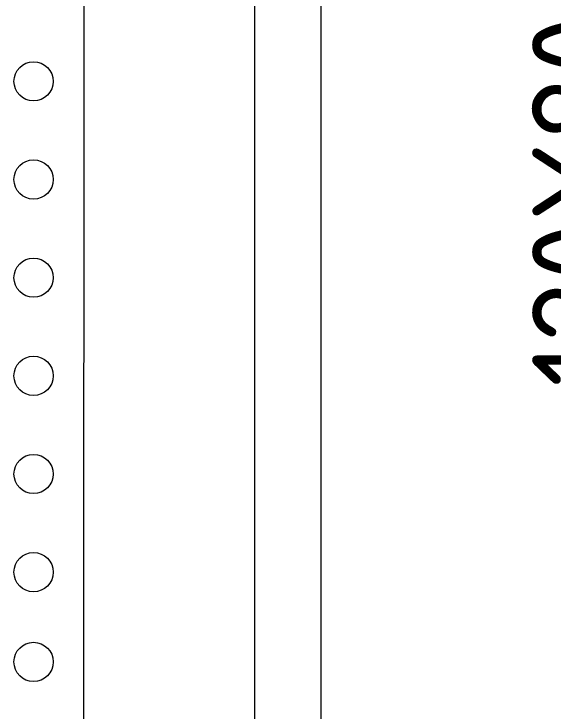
# Model space of a CAD drawing. Header units: millimetres. Extents: x 4962 to 7449, y 754 to 2938.
# Drawn here: x 6544.8 to 6654.5, y 1809.2 to 1951.2 of the extents above; entities that cross this region are included whole.
import ezdxf

# ---------------------------------------------------------------- set-up
doc = ezdxf.new("R2010")
doc.units = ezdxf.units.MM
for name, color, linetype in [('000-PI-ORMAR', 2, 'Continuous'), ('002-PI-Kabelska kanalica', 150, 'Continuous'), ('004-PI-DIN Šina', 3, 'Continuous')]:
    doc.layers.add(name, color=color, linetype=linetype)
doc.styles.add('PI0', font='isocpeur.ttf', dxfattribs={"width": 0.9})

msp = doc.modelspace()

# ---------------------------------------------------------------- linework, layer by layer
at = {"layer": '000-PI-ORMAR', "color": 18, "linetype": 'ByBlock', "lineweight": 0, "true_color": 0x000000}
msp.add_line((6607.27, 2758.89), (6607.27, 868.89), dxfattribs=at)
at = {"layer": '002-PI-Kabelska kanalica', "color": 0, "linetype": 'ByBlock', "lineweight": 0}
msp.add_line((6593.77, 2604.54), (6593.77, 1177.54), dxfattribs=at)
at = {"layer": '004-PI-DIN Šina', "color": 0, "linetype": 'ByBlock', "lineweight": 0}
msp.add_line((6558.77, 1177.12), (6559.29, 2604.54), dxfattribs=at)
at = {"layer": '004-PI-DIN Šina', "color": 0, "linetype": 'ByBlock', "lineweight": 0, "ltscale": 0.01}
for centre in [(6548.77, 1937.48), (6548.77, 1917.48), (6548.77, 1897.48), (6548.77, 1877.48), (6548.77, 1857.48), (6548.77, 1837.48), (6548.77, 1819.19)]:
    msp.add_circle(centre, 4, dxfattribs=at)

# ---------------------------------------------------------------- texts
at = {"color": 0, "style": 'PI0', "width": 0.9}
msp.add_text('120X80', height=20, rotation=90, dxfattribs=at).set_placement((6670.27, 1875.21))

doc.saveas('drawing.dxf')
